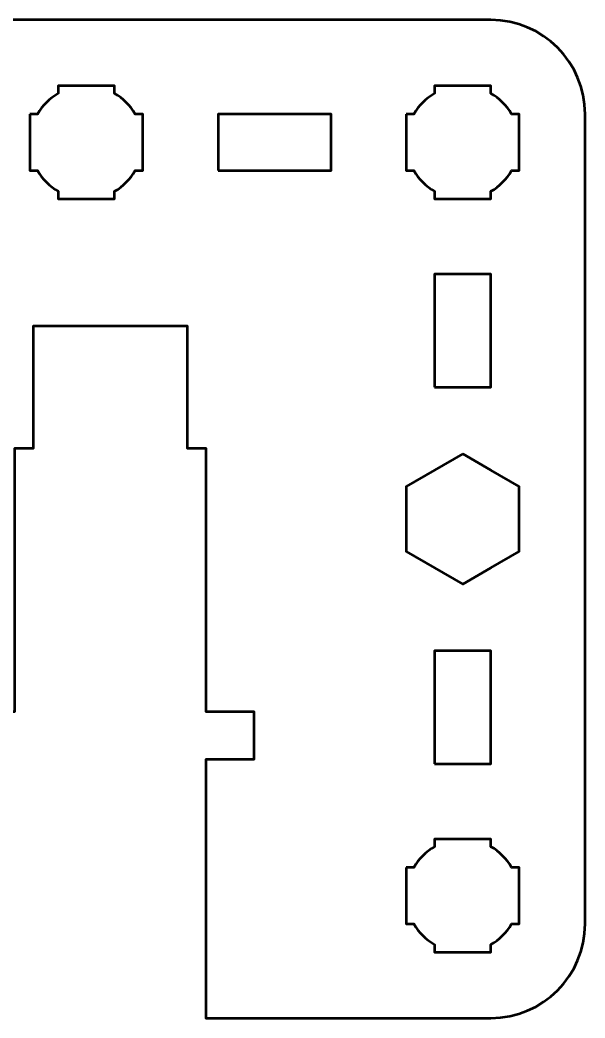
# Model space of a CAD drawing. Header units: centimetres. Extents: x -13.15 to -7.85, y -17.5 to -12.2.
# Drawn here: x -10.85 to -7.85, y -17.5 to -12.2 of the extents above; entities that cross this region are included whole.
import ezdxf

# ---------------------------------------------------------------- set-up
doc = ezdxf.new("R2010")
doc.units = ezdxf.units.CM
doc.header["$MEASUREMENT"] = 0
doc.layers.add('Layer 1', color=7, linetype='Continuous')

msp = doc.modelspace()

# ---------------------------------------------------------------- linework, layer by layer
at = {"layer": 'Layer 1', "lineweight": 53}
for points in [[(-9.8, -13), (-9.2, -13), (-9.2, -12.7), (-9.8, -12.7), (-9.8, -13)], [(-8.65, -14.15), (-8.35, -14.15), (-8.35, -13.55), (-8.65, -13.55), (-8.65, -14.15)], [(-8.65, -16.15), (-8.35, -16.15), (-8.35, -15.55), (-8.65, -15.55), (-8.65, -16.15)]]:
    msp.add_lwpolyline(points, close=True, dxfattribs=at)
for points, knots in [([(-13.15, -17), (-13.15, -17), (-13.15, -12.7), (-13.15, -12.7), (-13.15, -12.7), (-13.15, -12.42391), (-12.92609, -12.2), (-12.65, -12.2), (-12.65, -12.2), (-12.65, -12.2), (-8.35, -12.2), (-8.35, -12.2), (-8.35, -12.2), (-8.07391, -12.2), (-7.85, -12.42391), (-7.85, -12.7), (-7.85, -12.7), (-7.85, -12.7), (-7.85, -17), (-7.85, -17), (-7.85, -17), (-7.85, -17.27609), (-8.07391, -17.5), (-8.35, -17.5), (-8.35, -17.5), (-8.35, -17.5), (-9.865, -17.5), (-9.865, -17.5), (-9.865, -17.5), (-9.865, -17.5), (-9.865, -16.12699), (-9.865, -16.12699), (-9.865, -16.12699), (-9.865, -16.12699), (-9.611, -16.12699), (-9.611, -16.12699), (-9.611, -16.12699), (-9.611, -16.12699), (-9.611, -15.87299), (-9.611, -15.87299), (-9.611, -15.87299), (-9.611, -15.87299), (-9.865, -15.87299), (-9.865, -15.87299), (-9.865, -15.87299), (-9.865, -15.87299), (-9.865, -14.47299), (-9.865, -14.47299), (-9.865, -14.47299), (-9.865, -14.47299), (-9.965, -14.47302), (-9.965, -14.47302), (-9.965, -14.47302), (-9.965, -14.47302), (-9.965, -14.24998), (-9.965, -14.24998), (-9.965, -14.24998), (-9.965, -14.24998), (-9.965, -13.82501), (-9.965, -13.82501), (-9.965, -13.82501), (-9.965, -13.82501), (-10.781, -13.825), (-10.781, -13.825), (-10.781, -13.825), (-10.781, -13.825), (-10.781, -14.24998), (-10.781, -14.24998), (-10.781, -14.24998), (-10.781, -14.24998), (-10.781, -14.47302), (-10.781, -14.47302), (-10.781, -14.47302), (-10.781, -14.47302), (-10.881, -14.47299), (-10.881, -14.47299), (-10.881, -14.47299), (-10.881, -14.47299), (-10.881, -15.87299), (-10.881, -15.87299), (-10.881, -15.87299), (-10.881, -15.87299), (-11.389, -15.87299), (-11.389, -15.87299), (-11.389, -15.87299), (-11.389, -15.87299), (-11.389, -16.12699), (-11.389, -16.12699), (-11.389, -16.12699), (-11.389, -16.12699), (-11.135, -16.12699), (-11.135, -16.12699), (-11.135, -16.12699), (-11.135, -16.12699), (-11.135, -17.5), (-11.135, -17.5), (-11.135, -17.5), (-11.135, -17.5), (-11.596, -17.5), (-11.596, -17.5), (-11.596, -17.5), (-11.596, -17.41717), (-11.66317, -17.35), (-11.746, -17.35), (-11.746, -17.35), (-11.82883, -17.35), (-11.896, -17.41717), (-11.896, -17.5), (-11.896, -17.5), (-11.896, -17.5), (-12.65, -17.5), (-12.65, -17.5), (-12.65, -17.5), (-12.92609, -17.5), (-13.15, -17.27609), (-13.15, -17)], [0, 0, 0, 0, 0.0344828, 0.0344828, 0.0344828, 0.0344828, 0.0689655, 0.0689655, 0.0689655, 0.0689655, 0.1034483, 0.1034483, 0.1034483, 0.1034483, 0.137931, 0.137931, 0.137931, 0.137931, 0.1724138, 0.1724138, 0.1724138, 0.1724138, 0.2068966, 0.2068966, 0.2068966, 0.2068966, 0.2413793, 0.2413793, 0.2413793, 0.2413793, 0.2758621, 0.2758621, 0.2758621, 0.2758621, 0.3103448, 0.3103448, 0.3103448, 0.3103448, 0.3448276, 0.3448276, 0.3448276, 0.3448276, 0.3793103, 0.3793103, 0.3793103, 0.3793103, 0.4137931, 0.4137931, 0.4137931, 0.4137931, 0.4482759, 0.4482759, 0.4482759, 0.4482759, 0.4827586, 0.4827586, 0.4827586, 0.4827586, 0.5172414, 0.5172414, 0.5172414, 0.5172414, 0.5517241, 0.5517241, 0.5517241, 0.5517241, 0.5862069, 0.5862069, 0.5862069, 0.5862069, 0.6206897, 0.6206897, 0.6206897, 0.6206897, 0.6551724, 0.6551724, 0.6551724, 0.6551724, 0.6896552, 0.6896552, 0.6896552, 0.6896552, 0.7241379, 0.7241379, 0.7241379, 0.7241379, 0.7586207, 0.7586207, 0.7586207, 0.7586207, 0.7931034, 0.7931034, 0.7931034, 0.7931034, 0.8275862, 0.8275862, 0.8275862, 0.8275862, 0.862069, 0.862069, 0.862069, 0.862069, 0.8965517, 0.8965517, 0.8965517, 0.8965517, 0.9310345, 0.9310345, 0.9310345, 0.9310345, 0.9655172, 0.9655172, 0.9655172, 0.9655172, 1, 1, 1, 1]), ([(-10.8, -12.7), (-10.8, -12.7), (-10.75985, -12.7), (-10.75985, -12.7), (-10.75985, -12.7), (-10.7335, -12.65447), (-10.69553, -12.6165), (-10.65, -12.59015), (-10.65, -12.59015), (-10.65, -12.59015), (-10.65, -12.55), (-10.65, -12.55), (-10.65, -12.55), (-10.65, -12.55), (-10.5, -12.55), (-10.5, -12.55), (-10.5, -12.55), (-10.5, -12.55), (-10.35, -12.55), (-10.35, -12.55), (-10.35, -12.55), (-10.35, -12.55), (-10.35, -12.59015), (-10.35, -12.59015), (-10.35, -12.59015), (-10.30447, -12.6165), (-10.2665, -12.65447), (-10.24015, -12.7), (-10.24015, -12.7), (-10.24015, -12.7), (-10.2, -12.7), (-10.2, -12.7), (-10.2, -12.7), (-10.2, -12.7), (-10.2, -12.85), (-10.2, -12.85), (-10.2, -12.85), (-10.2, -12.85), (-10.2, -13), (-10.2, -13), (-10.2, -13), (-10.2, -13), (-10.24015, -13), (-10.24015, -13), (-10.24015, -13), (-10.2665, -13.04553), (-10.30447, -13.0835), (-10.35, -13.10985), (-10.35, -13.10985), (-10.35, -13.10985), (-10.35, -13.15), (-10.35, -13.15), (-10.35, -13.15), (-10.35, -13.15), (-10.5, -13.15), (-10.5, -13.15), (-10.5, -13.15), (-10.5, -13.15), (-10.65, -13.15), (-10.65, -13.15), (-10.65, -13.15), (-10.65, -13.15), (-10.65, -13.10985), (-10.65, -13.10985), (-10.65, -13.10985), (-10.69553, -13.0835), (-10.7335, -13.04553), (-10.75985, -13), (-10.75985, -13), (-10.75985, -13), (-10.8, -13), (-10.8, -13), (-10.8, -13), (-10.8, -13), (-10.8, -12.85), (-10.8, -12.85), (-10.8, -12.85), (-10.8, -12.85), (-10.8, -12.7), (-10.8, -12.7)], [0, 0, 0, 0, 0.05, 0.05, 0.05, 0.05, 0.1, 0.1, 0.1, 0.1, 0.15, 0.15, 0.15, 0.15, 0.2, 0.2, 0.2, 0.2, 0.25, 0.25, 0.25, 0.25, 0.3, 0.3, 0.3, 0.3, 0.35, 0.35, 0.35, 0.35, 0.4, 0.4, 0.4, 0.4, 0.45, 0.45, 0.45, 0.45, 0.5, 0.5, 0.5, 0.5, 0.55, 0.55, 0.55, 0.55, 0.6, 0.6, 0.6, 0.6, 0.65, 0.65, 0.65, 0.65, 0.7, 0.7, 0.7, 0.7, 0.75, 0.75, 0.75, 0.75, 0.8, 0.8, 0.8, 0.8, 0.85, 0.85, 0.85, 0.85, 0.9, 0.9, 0.9, 0.9, 0.95, 0.95, 0.95, 0.95, 1, 1, 1, 1]), ([(-8.8, -12.7), (-8.8, -12.7), (-8.75985, -12.7), (-8.75985, -12.7), (-8.75985, -12.7), (-8.7335, -12.65447), (-8.69553, -12.6165), (-8.65, -12.59015), (-8.65, -12.59015), (-8.65, -12.59015), (-8.65, -12.55), (-8.65, -12.55), (-8.65, -12.55), (-8.65, -12.55), (-8.5, -12.55), (-8.5, -12.55), (-8.5, -12.55), (-8.5, -12.55), (-8.35, -12.55), (-8.35, -12.55), (-8.35, -12.55), (-8.35, -12.55), (-8.35, -12.59015), (-8.35, -12.59015), (-8.35, -12.59015), (-8.30447, -12.6165), (-8.2665, -12.65447), (-8.24015, -12.7), (-8.24015, -12.7), (-8.24015, -12.7), (-8.2, -12.7), (-8.2, -12.7), (-8.2, -12.7), (-8.2, -12.7), (-8.2, -12.85), (-8.2, -12.85), (-8.2, -12.85), (-8.2, -12.85), (-8.2, -13), (-8.2, -13), (-8.2, -13), (-8.2, -13), (-8.24015, -13), (-8.24015, -13), (-8.24015, -13), (-8.2665, -13.04553), (-8.30447, -13.0835), (-8.35, -13.10985), (-8.35, -13.10985), (-8.35, -13.10985), (-8.35, -13.15), (-8.35, -13.15), (-8.35, -13.15), (-8.35, -13.15), (-8.5, -13.15), (-8.5, -13.15), (-8.5, -13.15), (-8.5, -13.15), (-8.65, -13.15), (-8.65, -13.15), (-8.65, -13.15), (-8.65, -13.15), (-8.65, -13.10985), (-8.65, -13.10985), (-8.65, -13.10985), (-8.69553, -13.0835), (-8.7335, -13.04553), (-8.75985, -13), (-8.75985, -13), (-8.75985, -13), (-8.8, -13), (-8.8, -13), (-8.8, -13), (-8.8, -13), (-8.8, -12.85), (-8.8, -12.85), (-8.8, -12.85), (-8.8, -12.85), (-8.8, -12.7), (-8.8, -12.7)], [0, 0, 0, 0, 0.05, 0.05, 0.05, 0.05, 0.1, 0.1, 0.1, 0.1, 0.15, 0.15, 0.15, 0.15, 0.2, 0.2, 0.2, 0.2, 0.25, 0.25, 0.25, 0.25, 0.3, 0.3, 0.3, 0.3, 0.35, 0.35, 0.35, 0.35, 0.4, 0.4, 0.4, 0.4, 0.45, 0.45, 0.45, 0.45, 0.5, 0.5, 0.5, 0.5, 0.55, 0.55, 0.55, 0.55, 0.6, 0.6, 0.6, 0.6, 0.65, 0.65, 0.65, 0.65, 0.7, 0.7, 0.7, 0.7, 0.75, 0.75, 0.75, 0.75, 0.8, 0.8, 0.8, 0.8, 0.85, 0.85, 0.85, 0.85, 0.9, 0.9, 0.9, 0.9, 0.95, 0.95, 0.95, 0.95, 1, 1, 1, 1]), ([(-8.5, -14.50359), (-8.5, -14.50359), (-8.35, -14.59019), (-8.35, -14.59019), (-8.35, -14.59019), (-8.35, -14.59019), (-8.2, -14.67679), (-8.2, -14.67679), (-8.2, -14.67679), (-8.2, -14.67679), (-8.2, -14.85), (-8.2, -14.85), (-8.2, -14.85), (-8.2, -14.85), (-8.2, -15.02321), (-8.2, -15.02321), (-8.2, -15.02321), (-8.2, -15.02321), (-8.35, -15.10981), (-8.35, -15.10981), (-8.35, -15.10981), (-8.35, -15.10981), (-8.5, -15.19641), (-8.5, -15.19641), (-8.5, -15.19641), (-8.5, -15.19641), (-8.65, -15.10981), (-8.65, -15.10981), (-8.65, -15.10981), (-8.65, -15.10981), (-8.8, -15.02321), (-8.8, -15.02321), (-8.8, -15.02321), (-8.8, -15.02321), (-8.8, -14.85), (-8.8, -14.85), (-8.8, -14.85), (-8.8, -14.85), (-8.8, -14.67679), (-8.8, -14.67679), (-8.8, -14.67679), (-8.8, -14.67679), (-8.65, -14.59019), (-8.65, -14.59019), (-8.65, -14.59019), (-8.65, -14.59019), (-8.5, -14.50359), (-8.5, -14.50359)], [0, 0, 0, 0, 0.0833333, 0.0833333, 0.0833333, 0.0833333, 0.1666667, 0.1666667, 0.1666667, 0.1666667, 0.25, 0.25, 0.25, 0.25, 0.3333333, 0.3333333, 0.3333333, 0.3333333, 0.4166667, 0.4166667, 0.4166667, 0.4166667, 0.5, 0.5, 0.5, 0.5, 0.5833333, 0.5833333, 0.5833333, 0.5833333, 0.6666667, 0.6666667, 0.6666667, 0.6666667, 0.75, 0.75, 0.75, 0.75, 0.8333333, 0.8333333, 0.8333333, 0.8333333, 0.9166667, 0.9166667, 0.9166667, 0.9166667, 1, 1, 1, 1]), ([(-8.8, -16.7), (-8.8, -16.7), (-8.75985, -16.7), (-8.75985, -16.7), (-8.75985, -16.7), (-8.7335, -16.65447), (-8.69553, -16.6165), (-8.65, -16.59015), (-8.65, -16.59015), (-8.65, -16.59015), (-8.65, -16.55), (-8.65, -16.55), (-8.65, -16.55), (-8.65, -16.55), (-8.5, -16.55), (-8.5, -16.55), (-8.5, -16.55), (-8.5, -16.55), (-8.35, -16.55), (-8.35, -16.55), (-8.35, -16.55), (-8.35, -16.55), (-8.35, -16.59015), (-8.35, -16.59015), (-8.35, -16.59015), (-8.30447, -16.6165), (-8.2665, -16.65447), (-8.24015, -16.7), (-8.24015, -16.7), (-8.24015, -16.7), (-8.2, -16.7), (-8.2, -16.7), (-8.2, -16.7), (-8.2, -16.7), (-8.2, -16.85), (-8.2, -16.85), (-8.2, -16.85), (-8.2, -16.85), (-8.2, -17), (-8.2, -17), (-8.2, -17), (-8.2, -17), (-8.24015, -17), (-8.24015, -17), (-8.24015, -17), (-8.2665, -17.04553), (-8.30447, -17.0835), (-8.35, -17.10985), (-8.35, -17.10985), (-8.35, -17.10985), (-8.35, -17.15), (-8.35, -17.15), (-8.35, -17.15), (-8.35, -17.15), (-8.5, -17.15), (-8.5, -17.15), (-8.5, -17.15), (-8.5, -17.15), (-8.65, -17.15), (-8.65, -17.15), (-8.65, -17.15), (-8.65, -17.15), (-8.65, -17.10985), (-8.65, -17.10985), (-8.65, -17.10985), (-8.69553, -17.0835), (-8.7335, -17.04553), (-8.75985, -17), (-8.75985, -17), (-8.75985, -17), (-8.8, -17), (-8.8, -17), (-8.8, -17), (-8.8, -17), (-8.8, -16.85), (-8.8, -16.85), (-8.8, -16.85), (-8.8, -16.85), (-8.8, -16.7), (-8.8, -16.7)], [0, 0, 0, 0, 0.05, 0.05, 0.05, 0.05, 0.1, 0.1, 0.1, 0.1, 0.15, 0.15, 0.15, 0.15, 0.2, 0.2, 0.2, 0.2, 0.25, 0.25, 0.25, 0.25, 0.3, 0.3, 0.3, 0.3, 0.35, 0.35, 0.35, 0.35, 0.4, 0.4, 0.4, 0.4, 0.45, 0.45, 0.45, 0.45, 0.5, 0.5, 0.5, 0.5, 0.55, 0.55, 0.55, 0.55, 0.6, 0.6, 0.6, 0.6, 0.65, 0.65, 0.65, 0.65, 0.7, 0.7, 0.7, 0.7, 0.75, 0.75, 0.75, 0.75, 0.8, 0.8, 0.8, 0.8, 0.85, 0.85, 0.85, 0.85, 0.9, 0.9, 0.9, 0.9, 0.95, 0.95, 0.95, 0.95, 1, 1, 1, 1])]:
    msp.add_open_spline(points, degree=3, knots=knots, dxfattribs=at)

doc.saveas('drawing.dxf')
